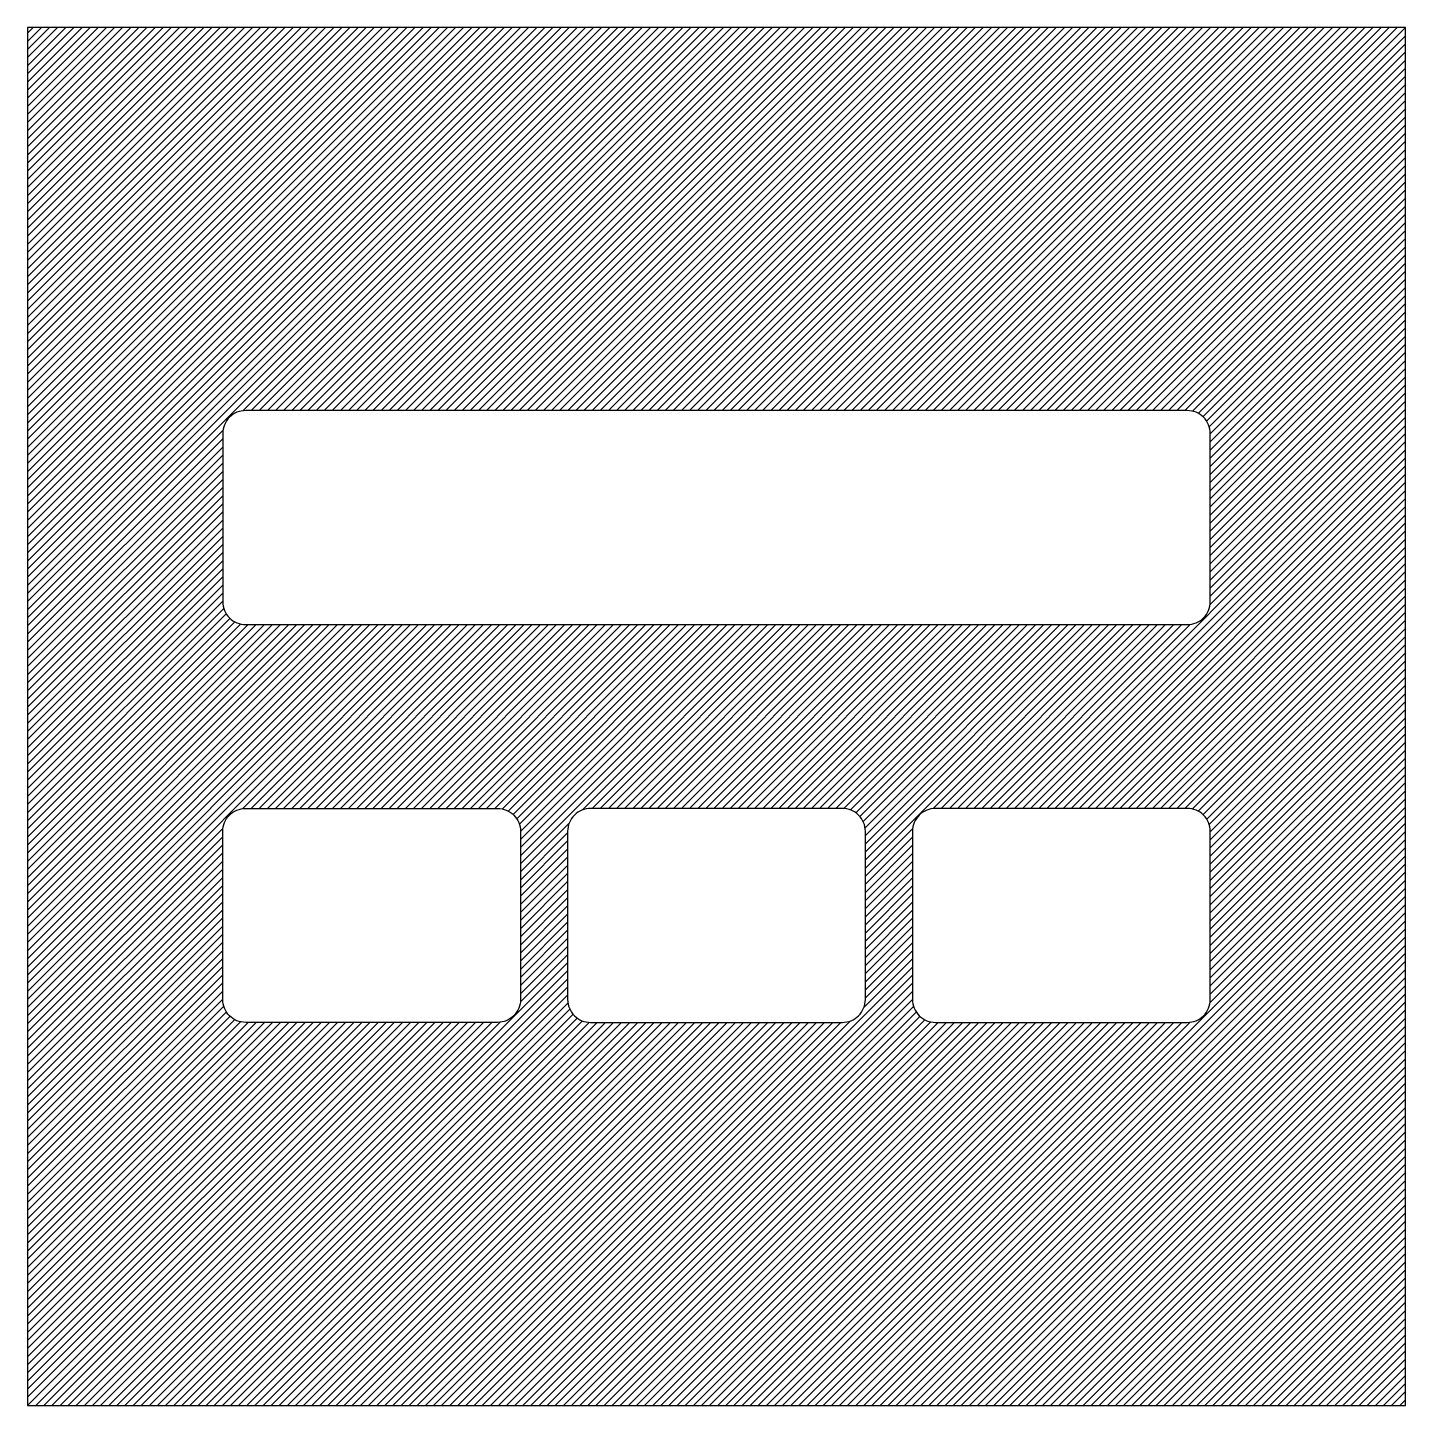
# Model space of a CAD drawing. Header units: inches. Extents: x 0 to 30, y 0 to 30.
import ezdxf

# ---------------------------------------------------------------- set-up
doc = ezdxf.new("R2010")
doc.units = ezdxf.units.IN
doc.header["$MEASUREMENT"] = 0
for name, color, linetype in [('glassOutline', 7, 'Continuous'), ('lightMask-large-upper', 2, 'Continuous'), ('lightMask-small-lower', 2, 'Continuous')]:
    doc.layers.add(name, color=color, linetype=linetype)

msp = doc.modelspace()

# ---------------------------------------------------------------- hatches: boundary and pattern name
at = {"layer": 'lightMask-large-upper'}
h = msp.add_hatch(dxfattribs=at)
h.set_pattern_fill('ANSI31', color=256, style=0)
h.paths.add_polyline_path([(0, 0), (30, 0), (30, 30), (0, 30)])
edge = h.paths.add_edge_path(flags=16)
edge.add_line((4.25, 21.161), (4.25, 17.5))
edge.add_arc((4.75, 17.5), 0.5, 180, 270)
edge.add_line((4.75, 17), (25.25, 17))
edge.add_arc((25.25, 17.5), 0.5, 270, 360)
edge.add_line((25.75, 17.5), (25.75, 21.161))
edge.add_arc((25.25, 21.161), 0.5, 0, 90)
edge.add_line((25.25, 21.661), (4.75, 21.661))
edge.add_arc((4.75, 21.161), 0.5, 90, 180)
edge = h.paths.add_edge_path(flags=16)
edge.add_line((19.268, 12.5), (19.268, 8.839))
edge.add_arc((19.768, 8.839), 0.5, 180, 270)
edge.add_line((19.768, 8.339), (25.25, 8.339))
edge.add_arc((25.25, 8.839), 0.5, 270, 360)
edge.add_line((25.75, 8.839), (25.75, 12.5))
edge.add_arc((25.25, 12.5), 0.5, 0, 90)
edge.add_line((25.25, 13), (19.768, 13))
edge.add_arc((19.768, 12.5), 0.5, 90, 180)
edge = h.paths.add_edge_path(flags=16)
edge.add_line((11.759, 12.5), (11.759, 8.839))
edge.add_arc((12.259, 8.839), 0.5, 180, 270)
edge.add_line((12.259, 8.339), (17.741, 8.339))
edge.add_arc((17.741, 8.839), 0.5, 270, 360)
edge.add_line((18.241, 8.839), (18.241, 12.5))
edge.add_arc((17.741, 12.5), 0.5, 0, 90)
edge.add_line((17.741, 13), (12.259, 13))
edge.add_arc((12.259, 12.5), 0.5, 90, 180)
edge = h.paths.add_edge_path(flags=16)
edge.add_line((10.732, 12.5), (10.732, 8.839))
edge.add_arc((10.232, 8.839), 0.5, 270, 360, ccw=False)
edge.add_line((10.232, 8.339), (4.75, 8.339))
edge.add_arc((4.75, 8.839), 0.5, 180, 270, ccw=False)
edge.add_line((4.25, 8.839), (4.25, 12.5))
edge.add_arc((4.75, 12.5), 0.5, 90, 180, ccw=False)
edge.add_line((4.75, 13), (10.232, 13))
edge.add_arc((10.232, 12.5), 0.5, 0, 90, ccw=False)

# ---------------------------------------------------------------- linework, layer by layer
at = {"layer": 'glassOutline'}
msp.add_lwpolyline([(0, 0), (30, 0), (30, 30), (0, 30)], close=True, dxfattribs=at)
at = {"layer": 'lightMask-large-upper'}
msp.add_lwpolyline([(4.25, 21.161), (4.25, 17.5, 0.414214), (4.75, 17), (25.25, 17, 0.414214), (25.75, 17.5), (25.75, 21.161, 0.414214), (25.25, 21.661), (4.75, 21.661, 0.414214)], format="xyb", close=True, dxfattribs=at)
at = {"layer": 'lightMask-small-lower'}
for points in [[(10.732, 12.5), (10.732, 8.839, -0.414214), (10.232, 8.339), (4.75, 8.339, -0.414214), (4.25, 8.839), (4.25, 12.5, -0.414214), (4.75, 13), (10.232, 13, -0.414214)], [(11.759, 12.5), (11.759, 8.839, 0.414214), (12.259, 8.339), (17.741, 8.339, 0.414214), (18.241, 8.839), (18.241, 12.5, 0.414214), (17.741, 13), (12.259, 13, 0.414214)], [(19.268, 12.5), (19.268, 8.839, 0.414214), (19.768, 8.339), (25.25, 8.339, 0.414214), (25.75, 8.839), (25.75, 12.5, 0.414214), (25.25, 13), (19.768, 13, 0.414214)]]:
    msp.add_lwpolyline(points, format="xyb", close=True, dxfattribs=at)

doc.saveas('drawing.dxf')
